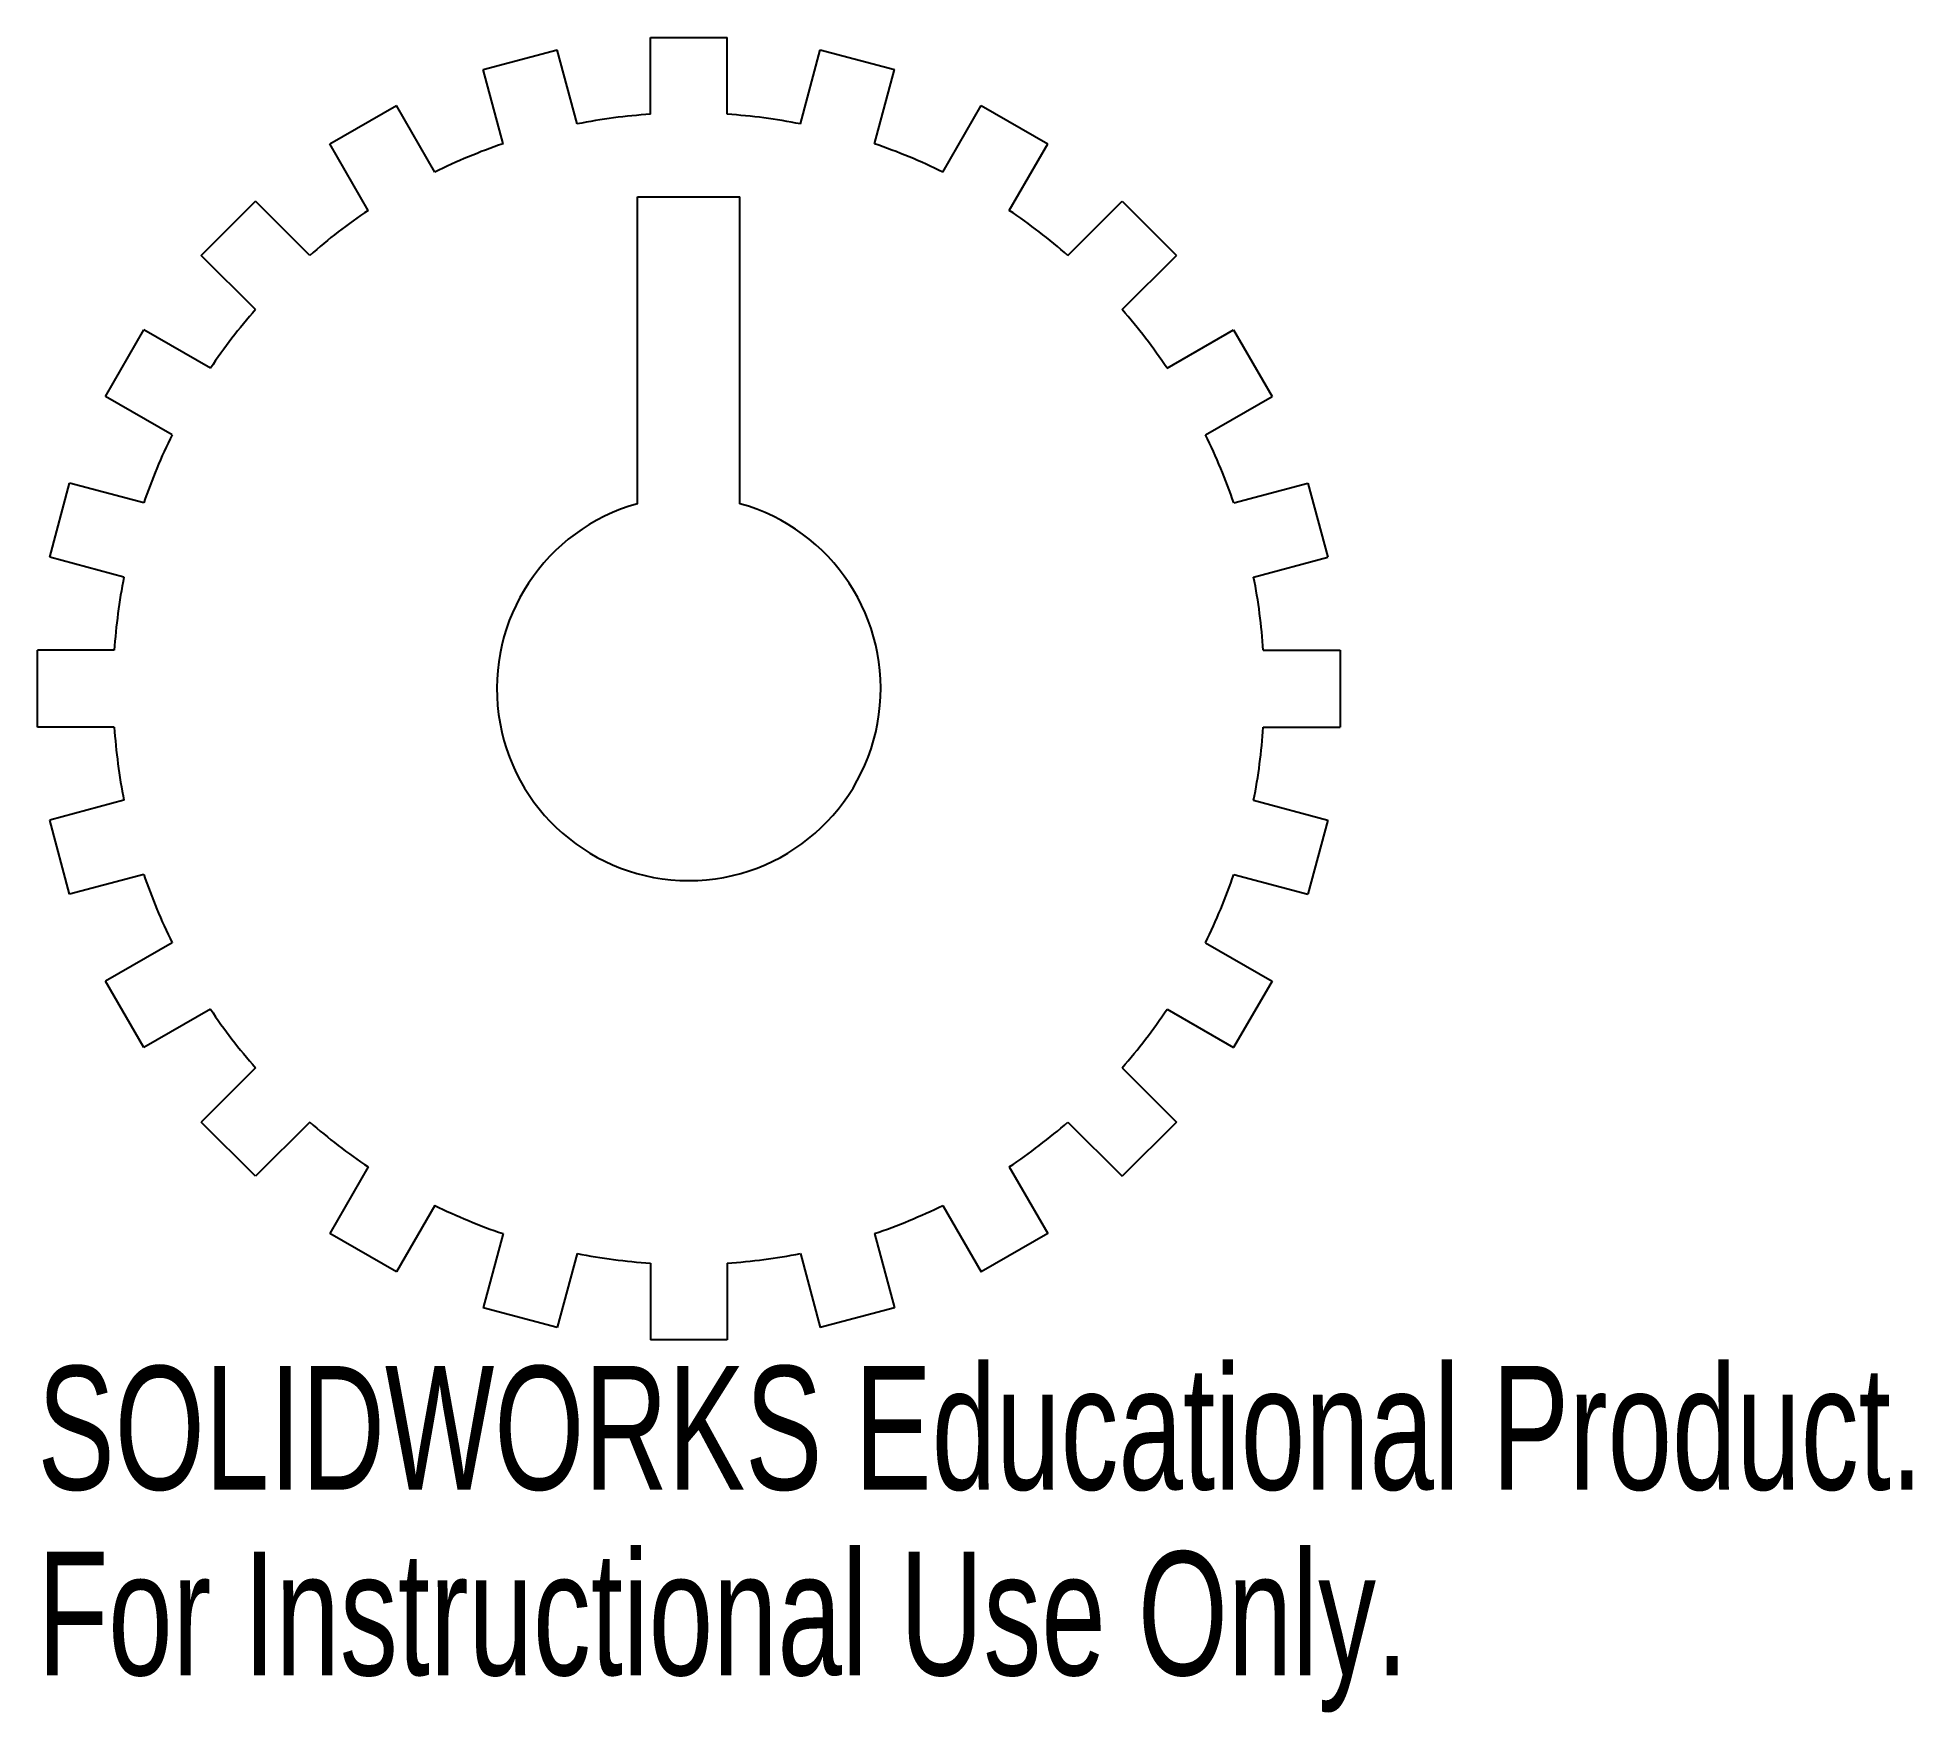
# Model space of a CAD drawing. Header units: millimetres. Extents: x -25.4 to 47.8, y -40 to 25.4.
import ezdxf

# ---------------------------------------------------------------- set-up
doc = ezdxf.new("R2010")
doc.units = ezdxf.units.MM
doc.styles.add('SLDTEXTSTYLE0', font='TXT', dxfattribs={"width": 0.7})

msp = doc.modelspace()

# ---------------------------------------------------------------- linework, layer by layer
at = {"color": 7, "linetype": 'Continuous', "lineweight": 25}
for p, q in [((-8.036, 24.195), (-5.138, 24.971)), ((-4.362, 22.073), (-5.138, 24.971)), ((-1.5, 25.45), (1.5, 25.45)), ((-1.5, 22.45), (-1.5, 25.45)), ((1.5, 22.45), (1.5, 25.45)), ((4.362, 22.073), (5.138, 24.971)), ((5.138, 24.971), (8.036, 24.195)), ((-7.259, 21.297), (-8.036, 24.195)), ((7.259, 21.297), (8.036, 24.195)), ((-14.024, 21.29), (-11.426, 22.79)), ((-9.926, 20.192), (-11.426, 22.79)), ((9.926, 20.192), (11.426, 22.79)), ((11.426, 22.79), (14.024, 21.29)), ((-12.524, 18.692), (-14.024, 21.29)), ((12.524, 18.692), (14.024, 21.29)), ((-19.056, 16.935), (-16.935, 19.056)), ((-14.814, 16.935), (-16.935, 19.056)), ((-2, 7.228), (-2, 19.228)), ((-2, 19.228), (2, 19.228)), ((2, 7.228), (2, 19.228)), ((14.814, 16.935), (16.935, 19.056)), ((16.935, 19.056), (19.056, 16.935)), ((-16.935, 14.814), (-19.056, 16.935)), ((16.935, 14.814), (19.056, 16.935)), ((-22.79, 11.426), (-21.29, 14.024)), ((-18.692, 12.524), (-21.29, 14.024)), ((18.692, 12.524), (21.29, 14.024)), ((21.29, 14.024), (22.79, 11.426)), ((-20.192, 9.926), (-22.79, 11.426)), ((20.192, 9.926), (22.79, 11.426)), ((-24.971, 5.138), (-24.195, 8.036)), ((-21.297, 7.259), (-24.195, 8.036)), ((21.297, 7.259), (24.195, 8.036)), ((24.195, 8.036), (24.971, 5.138)), ((-22.073, 4.362), (-24.971, 5.138)), ((22.073, 4.362), (24.971, 5.138)), ((-22.45, 1.5), (-25.45, 1.5)), ((-25.45, -1.5), (-25.45, 1.5)), ((22.45, 1.5), (25.45, 1.5)), ((25.45, 1.5), (25.45, -1.5)), ((-22.45, -1.5), (-25.45, -1.5)), ((22.45, -1.5), (25.45, -1.5)), ((-22.073, -4.362), (-24.971, -5.138)), ((22.073, -4.362), (24.971, -5.138)), ((-24.195, -8.036), (-24.971, -5.138)), ((24.971, -5.138), (24.195, -8.036)), ((-21.297, -7.259), (-24.195, -8.036)), ((21.297, -7.259), (24.195, -8.036)), ((-20.192, -9.926), (-22.79, -11.426)), ((20.192, -9.926), (22.79, -11.426)), ((-21.29, -14.024), (-22.79, -11.426)), ((22.79, -11.426), (21.29, -14.024)), ((-18.692, -12.524), (-21.29, -14.024)), ((18.692, -12.524), (21.29, -14.024)), ((-16.935, -14.814), (-19.056, -16.935)), ((16.935, -14.814), (19.056, -16.935)), ((-16.935, -19.056), (-19.056, -16.935)), ((-14.814, -16.935), (-16.935, -19.056)), ((14.814, -16.935), (16.935, -19.056)), ((19.056, -16.935), (16.935, -19.056)), ((-12.524, -18.692), (-14.024, -21.29)), ((12.524, -18.692), (14.024, -21.29)), ((-9.926, -20.192), (-11.426, -22.79)), ((9.926, -20.192), (11.426, -22.79)), ((-11.426, -22.79), (-14.024, -21.29)), ((-7.259, -21.297), (-8.036, -24.195)), ((7.259, -21.297), (8.036, -24.195)), ((14.024, -21.29), (11.426, -22.79)), ((-4.362, -22.073), (-5.138, -24.971)), ((-1.5, -22.45), (-1.5, -25.45)), ((1.5, -22.45), (1.5, -25.45)), ((4.362, -22.073), (5.138, -24.971)), ((-5.138, -24.971), (-8.036, -24.195)), ((8.036, -24.195), (5.138, -24.971)), ((1.5, -25.45), (-1.5, -25.45))]:
    msp.add_line(p, q, dxfattribs=at)
for radius, start, end in [(22.5, 93.82255, 101.17745), (22.5, 78.82255, 86.17745), (22.5, 108.82255, 116.17745), (22.5, 63.82255, 71.17745), (22.5, 123.82255, 131.17745), (22.5, 48.82255, 56.17745), (22.5, 138.82255, 146.17745), (22.5, 33.82255, 41.17745), (22.5, 153.82255, 161.17745), (22.5, 18.82255, 26.17745), (7.5, 105.46601, 74.53399), (22.5, 168.82255, 176.17745), (22.5, 3.82255, 11.17745), (22.5, 183.82255, 191.17745), (22.5, 348.82255, 356.17745), (22.5, 198.82255, 206.17745), (22.5, 333.82255, 341.17745), (22.5, 213.82255, 221.17745), (22.5, 318.82255, 326.17745), (22.5, 228.82255, 236.17745), (22.5, 303.82255, 311.17745), (22.5, 243.82255, 251.17745), (22.5, 288.82255, 296.17745), (22.5, 258.82255, 266.17745), (22.5, 273.82255, 281.17745)]:
    msp.add_arc((0, 0), radius, start, end, dxfattribs=at)

# ---------------------------------------------------------------- texts
at = {"color": 7, "linetype": 'Continuous', "char_height": 4.83362, "attachment_point": 1, "style": 'SLDTEXTSTYLE0'}
for s, insert in [('SOLIDWORKS Educational Product.', (-25.45, -26.47)), ('For Instructional Use Only.', (-25.45, -33.72))]:
    msp.add_mtext(s, dxfattribs=dict(at, insert=insert))

doc.saveas('drawing.dxf')
